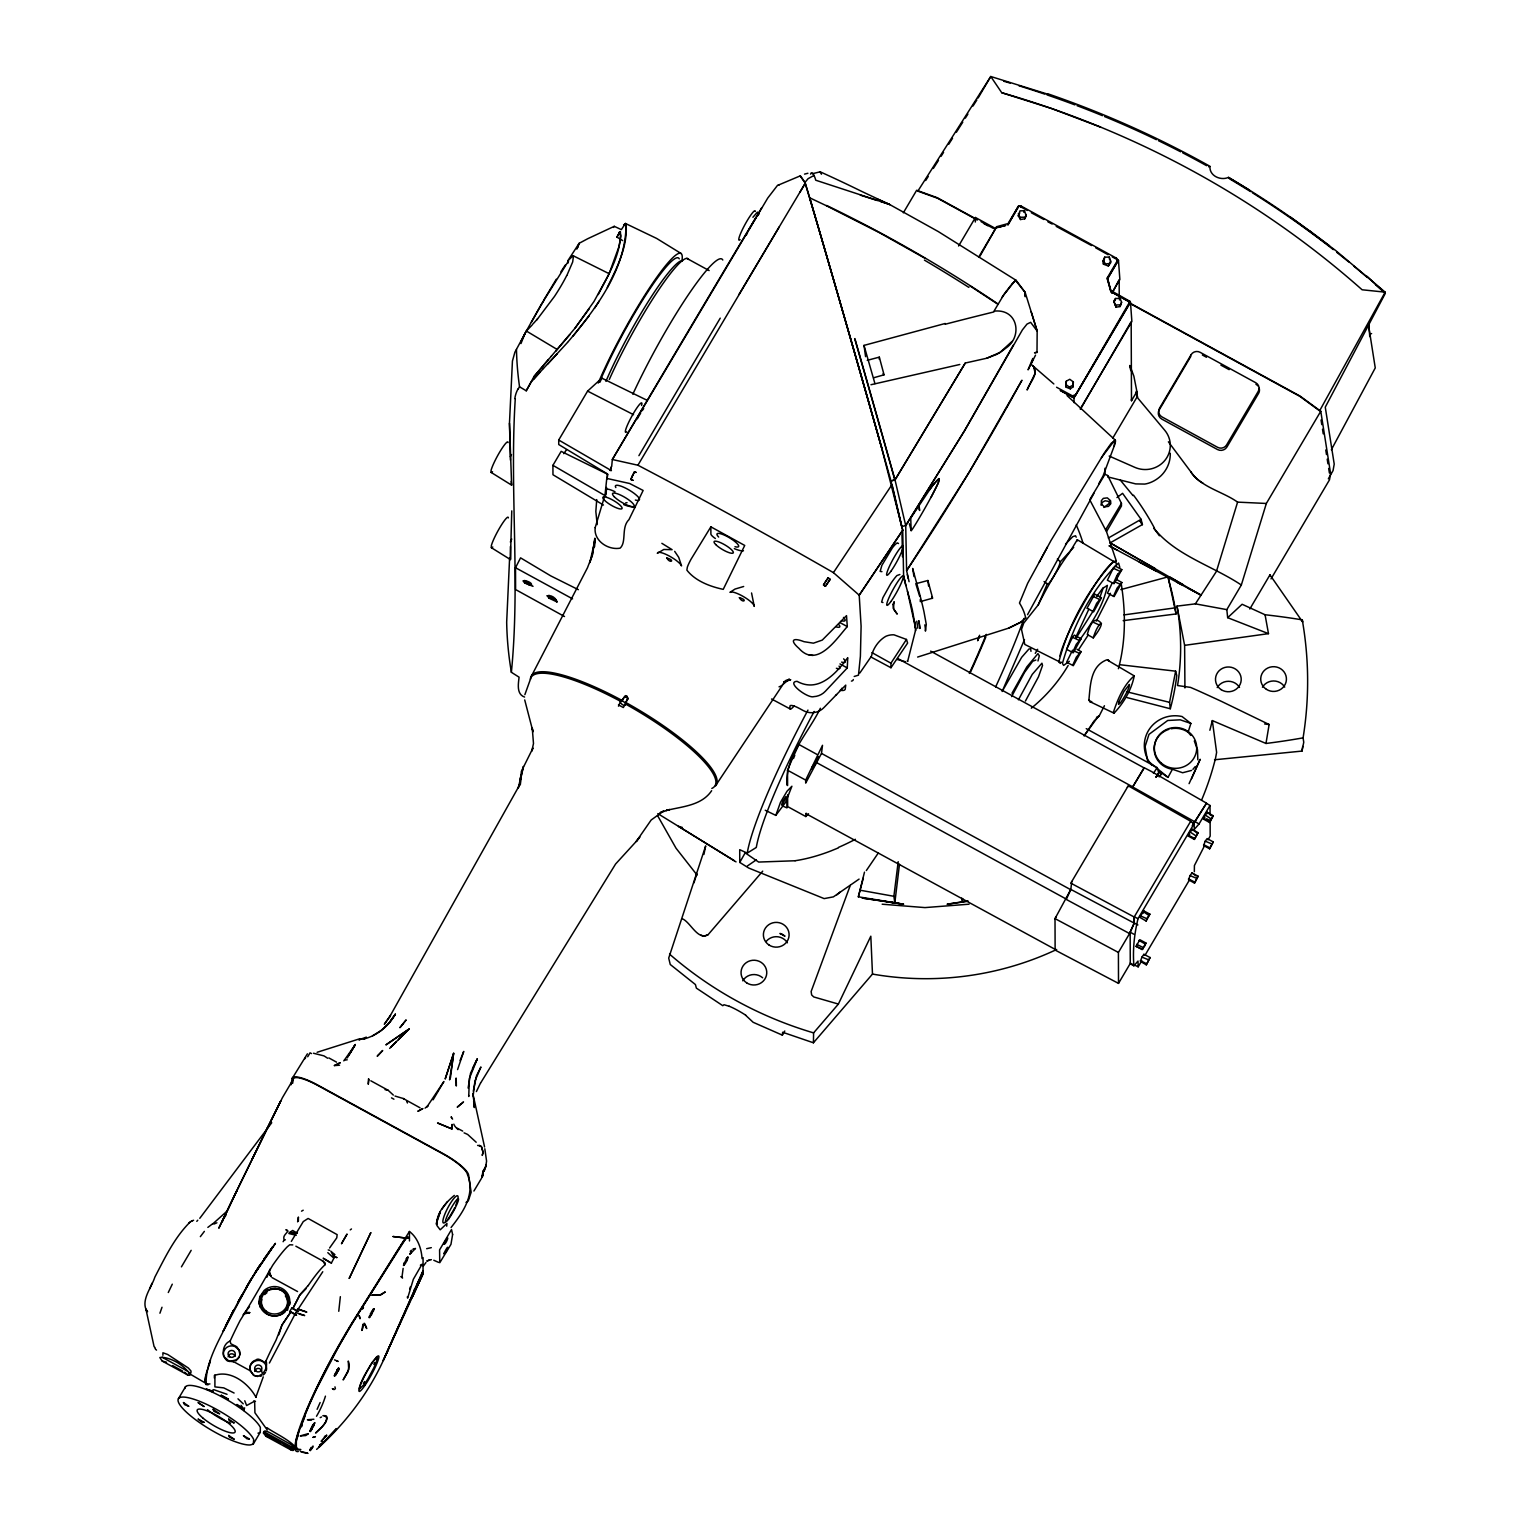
<?xml version="1.0" encoding="UTF-8"?>
<svg xmlns="http://www.w3.org/2000/svg" width="1530" height="1530" viewBox="0 0 1530 1530"><rect width="100%" height="100%" fill="white"/><g stroke="black" fill="none" stroke-linecap="round" stroke-linejoin="round"><path stroke-width="1.5" d="M1198.105 876.212L1194.509 883.097L1188.523 879.807L1190.053 875.6L1191.985 872.922L1198.105 876.212L1194.509 883.097M1134.246 923.011L1134.304 916.833L1138.014 918.689C1134.342 933.969 1132.583 949.537 1133.902 965.832L1130.268 963.804L1130.154 932.191L1134.246 923.011L1137.88 924.942M1194.337 871.698L1194.414 865.54L1204.684 845.44M1088.901 699.841C1090.431 685.077 1090.412 666.066 1106.879 659.793L1134.227 675.877C1131.645 689.533 1123.632 703.131 1114.031 713.171L1089.781 701.582L1088.901 699.841L1090.737 702.117M259.22 1303.962L259.259 1301.667M289.725 1304.497L289.763 1302.202M975.318 222.022L975.413 217.49L995.035 228.219L1005.765 225.369L999.014 227.109M1060.52 390.494L1072.645 397.073L1075.016 395.983L1130.211 302.424L1110.933 291.695L1107.357 277.752L1117.416 260.578L1116.441 258.188L1021.007 205.995L1018.349 206.244L1008.079 223.552L996.68 226.689L978.645 257.231M468.123 1088.079L470.532 1073.295L477.245 1058.932L469.366 1078.459L468.754 1096.494L468.677 1095.404M1034.529 352.799L1036.996 352.531L1037.168 331.035L1025.157 292.421L1016.13 280.334L938.234 231.546L889.523 204.446L880.687 201.52M1018.272 215.845L1019.994 210.853L1024.507 210.738L1026.19 215.979L1024.737 218.828L1020.529 219.517L1018.272 215.845L1019.726 212.995M1103.436 264.174L1104.698 257.155L1109.288 257.097L1110.895 262.433L1108.332 265.991L1103.436 264.174L1102.92 261.114L1104.698 257.155M1113.821 301.257L1116.078 307.167L1120.056 306.555L1121.586 302.252L1120.113 298.465L1115.466 298.484L1113.821 301.257L1116.078 307.167M508.343 517.905A17.385 2.333 -61.3 0 0 500.635 526.263A17.385 2.333 -61.3 0 0 491.34 545.732L491.34 547.683L510.427 559.559L511.766 510.867M484.111 1168.977L481.95 1177.392L483.04 1170.603M524.58 697.068C516.298 694.161 518.364 683.814 519.072 677.178L511.383 672.301C520.372 581.151 509.49 489.963 515.266 398.833M594.692 539.478L594.386 547.032L594.845 538.197L592.34 555.199L589.834 562.581L594.807 540.874L592.34 555.199L587.463 567.783L532.172 674.692M1018.349 206.244L1008.021 224.814M606.167 493.98L606.454 487.439L606.129 493.903M509.605 558.01L506.679 622.117A348.687 337.652 10.4 0 0 511.402 672.301M524.714 699.918L532.995 731.761L532.268 728.261L533.492 743.542L531.809 751.077L532.956 748.055L521.367 771.35L520.257 785.005L520.736 775.92M915.59 630.723L914.902 621.964M508.075 442.61A17.385 2.333 -61.3 0 0 500.367 450.968A17.385 2.333 -61.3 0 0 491.073 470.437L491.092 472.388L511.632 485.144L509.471 423.236L512.435 361.08L514.883 352.244L526.358 331.016L532.211 324.953M510.523 559.177L510.408 546.516M847.276 667.922L847.754 657.671C835.705 674.156 818.244 693.052 797.053 681.328C785.387 681.902 808.089 698.789 813.75 696.647A16.734 16.294 -6.8 0 0 825.301 691.331L847.276 667.922L839.97 663.924M1020.931 207.086L1021.007 205.995M1093.223 637.895C1099.649 617.412 1107.452 620.377 1093.223 637.895L1087.333 634.548C1088.748 628.448 1093.548 613.721 1101.485 623.532M473.153 1095.729L474.931 1081.079L480.917 1066.984L476.461 1075.915L473.286 1091.196M1116.441 258.188L1117.512 261.592L1107.318 278.976M1066.276 381.2L1066.161 387.205L1070.331 388.849L1073.046 386.88L1073.333 381.907L1069.757 379.287L1066.276 381.2L1066.161 387.205M1170.259 453.205C1170.584 461.754 1166.969 470.035 1160.83 475.926A35.114 27.674 -68.4 0 1 1144.803 484.073L1135.662 483.901L1107.72 476.882L1107.701 475.524L1104.966 474.281L1104.947 468.257M1146.314 964.837L1150.101 957.531L1143.924 954.318L1141.916 957.111L1140.462 961.414L1146.314 964.837L1150.101 957.531M519.244 784.89L518.23 788.046L523.413 766.492L520.697 779L520.64 777.297M1194.356 839.415L1198.105 832.702L1191.87 829.203L1189.919 831.899L1188.37 836.126L1194.356 839.415L1198.105 832.702M813.425 1042.791L813.597 1032.884L838.383 1004.062L870.819 936.207L872.483 974.075L813.425 1042.791L782.652 1032.253L782.346 1035.141L753.143 1022.289L745.569 1015.212M296.418 1314.863L290.891 1311.841L281.979 1325.018L276.012 1340.204A79.273 10.653 -61.3 0 0 266.105 1360.648C266.239 1365.965 259.431 1356.345 255.893 1359.998A8.339 8.033 -0.2 0 0 250.633 1370.976L253.693 1375.317L257.671 1376.522M405.737 1238.669L351.996 1323.412L333.215 1355.905A106.851 14.363 -61.3 0 0 320.688 1379.984L316.614 1388.36A101.171 13.598 -61.3 0 0 305.331 1413.72C305.541 1420.127 287.257 1448.929 300.722 1449.79M453.301 1056.637L449.552 1079.855L450.47 1077.522L453.645 1053.252L445.249 1078.784L453.645 1053.252L453.454 1055.126M607.123 478.833L607.525 474.549L607.2 477.953M1209.503 822.452L1213.252 815.739L1207.017 812.239L1205.066 814.935L1203.517 819.162L1209.503 822.452L1213.252 815.739M1209.599 848.806L1213.233 841.902L1207.132 838.574L1205.219 841.175L1203.613 845.516L1209.599 848.806L1213.233 841.902M610.279 470.628L611.369 466.746L610.298 470.341M627.797 699.095L627.109 696.169L625.502 695.653L621.83 700.319L625.464 703.092L627.797 699.095L626.784 696.839L624.221 697.125L621.83 701.123M596.719 499.583L595.839 511.479L597.178 524.618M314.013 1425.463L309.863 1431.162L314.721 1422.747L310.207 1431.525L314.721 1422.747M1032.788 358.46L1028.083 369.839L1035.542 355.132M338.761 1311.286L340.349 1296.675M1115.198 562.371L1077.273 539.727L1069.47 552.54A58.427 7.86 -61.3 0 0 1038.258 604.847L1023.723 623.15L1021.505 629.423L1024.813 644.436L1059.946 662.069A57.05 7.669 -61.3 0 0 1061.552 662.241M296.342 1442.006L296.265 1448.508L297.509 1449.943L300.588 1449.407M335.395 1388.915L334.955 1386.849M625.388 696.628L625.502 695.653M1197.837 759.798L1197.512 749.815L1194.318 740.979M886.52 901.801L903.522 904.192L862.079 898.034L894.821 902.834L899.487 864.24M520.525 778.579L520.793 776.399L520.238 780.357M894.821 902.834L893.883 896.293L898.206 861.696M1115.198 300.645L1115.466 298.484M407.936 1256.933L406.292 1258.712C411.723 1252.19 402.256 1270.837 403.882 1263.206M962.81 898.818L962.37 902.107L947.07 904.23L968.012 900.883M1073.046 386.88L1073.333 381.907M1140.519 915.896L1140.29 917.618L1146.123 921.022L1149.891 914.137L1143.943 910.962L1140.519 915.896L1146.869 918.689L1146.123 921.022M870.78 656.906L890.957 667.73L907.615 643.078L906.468 639.444L893.96 634.816A17.882 17.48 1 0 0 885.966 636.25C878.736 640.267 873.209 648.299 871.488 656.121L859.841 673.009M1206.788 813.864L1207.017 812.239L1212.544 816.14M1191.641 830.828L1191.87 829.203L1197.416 833.123M255.185 1272.405L275.419 1243.335L250.805 1279.577L223.151 1331.234L233.459 1310.369C223.323 1334.179 205.67 1358.162 206.014 1384.42L209.954 1383.923M254.668 1401.977L254.917 1412.745L267.253 1429.976M334.592 1256.838L336.83 1257.545L334.592 1256.838L331.513 1262.805M210.432 1360.151C208.998 1368.05 203.184 1376.35 206.014 1384.42L208.252 1384.707L188.381 1373.079M1119.903 664.728L1175.633 671.173L1169.57 702.347L1170.316 708.753L1127.132 697.604M292.613 1083.374L293.301 1079.243A27.827 6.541 30.5 0 1 317.437 1085.286L443.241 1154.079A27.827 6.541 30.5 0 1 467.396 1174.294C475.601 1194.299 463.093 1212.276 451.082 1227.481M1209.867 730.269L1212.334 720.592L1265.979 743.465L1269.135 724.512L1221.858 701.582A1946.447 423.236 7.6 0 0 1196.881 690.145L1190.493 687.391L1177.545 685.536A255.013 245.489 -0.2 0 0 1176.991 606.129L1195.389 603.853L1226.811 609.629L1241.327 585.015L1266.343 503.466L1320.773 411.245L1300.156 396.136L1129.121 302.634M291.082 1084.77L292.115 1078.574L307.396 1053.826M249.868 1368.623C249.715 1362.083 257.939 1358.085 263.122 1361.91A8.339 8.033 -0.2 0 1 266.22 1370.88M311.47 1449.101L312.847 1446.921L310.055 1450.536L311.03 1447.533M978.129 97.977L990.771 76.5L1047.629 94.152M1077.024 541.104L1077.273 539.727M313.019 1446.003L309.978 1450.191L310.322 1449.025M567.974 263.103L568.491 260.961L541.18 304.604L525.039 333.33L520.965 343.581M310.514 1429.613L312.923 1424.564M336.103 1371.798C330.174 1385.052 344.269 1361.088 336.734 1370.689C342.414 1362.618 334.688 1377.555 335.931 1374.533M1214.514 759.779L1301.992 751.077L1303.751 742.222L1303.082 737.862A381.888 367.64 -0.2 0 0 1302.259 619.86A694.926 669.012 -0.2 0 0 1265.061 614.754L1242.111 604.274L1227.672 617.68L1268.485 633.649L1265.061 614.754M903.522 904.192L858.349 896.81L864.488 872.138M703.896 854.467L705.674 845.918L668.706 958.086L670.255 964.493L695.423 984.555L696.38 988.131L722.791 1005.688L723.996 1004.732L729.274 1006.3M371.235 1315.398L373.779 1308.839L369.246 1317.732L371.446 1314.442L369.304 1317.292L369.304 1316.24M310.877 1430.856L312.426 1428.446M373.32 1311.535L373.779 1308.839L372.784 1309.795L374.123 1309.527M205.976 1374.858L204.982 1381.074L206.014 1384.42M297.91 1435.503L297.528 1436.919M1098.636 483.977L1103.073 475.926L1114.223 445.995A33.545 3.748 -60.6 0 0 1115.427 441.692A32.895 3.691 -60.6 0 0 1115.313 440.2L1111.201 443.318L1104.698 452.421L1051.072 540.396L1027.663 583.293L1019.458 603.049A3005.838 366.894 -17.4 0 1 1025.712 617.967L1021.007 622.117L1008.691 628.122L917.637 657.058M576.829 249.122L579.124 243.327L587.73 238.718L614.257 226.325L621.352 229.634L625.426 223.457L656.676 238.451L681.232 253.578M299.211 1314.079L304.661 1315.551L295.902 1312.511L322.773 1271.736M907.673 661.304L915.801 629.27L907.443 591.192M1037.971 660.979L1039.31 655.796L1037.952 653.635L1026.84 666.889L1011.999 693.262M403.136 1268.389L401.969 1277.244M858.349 896.81L863.341 877.99M1108.332 265.991L1110.78 260.903M457.585 1069.585L463.743 1051.416L460.052 1060.558M810.537 174.152C812.048 169.046 815.586 178.742 815.681 180.196L888.108 203.892M1118.392 668.706C1125.831 641.299 1125.736 612.344 1121.337 584.441M298.981 1431.085L296.246 1441.891L296.361 1448.604M1103.36 587.558L1100.013 596.987M446.703 1226.18L446.951 1223.445L440.2 1229.814L437.025 1225.683C435.553 1213.768 445.632 1202.618 454.334 1195.408M1031.928 362.514L1032.75 359.722M1073.697 547.357L1060.328 561.816L1059.468 564.761A13.502 1.817 -61.3 0 1 1048.012 584.192L1044.053 581.572M524.866 694.658L531.044 677.503A106.698 25.054 30.5 0 1 620.549 701.333C619.497 703.666 625.942 707.548 625.388 703.972A106.698 25.054 30.5 0 1 711.813 788.447M291.331 1241.385L303.284 1221.571L308.123 1218.454L337.136 1234.633L336.772 1237.847L329.6 1247.983M485.679 1167.065L486.578 1161.117L484.819 1148.781M1266.343 503.466L1237.598 502.127L1216.446 571.379L1195.389 603.853M693.932 882.887L696.858 873.63M1114.223 445.995L1114.834 440.047L1101.409 457.68M1190.818 735.414L1188.102 732.239L1190.875 723.461L1182.04 716.518A31.116 30.084 9.3 0 0 1148.609 730.326A31.116 30.084 9.3 0 0 1152.071 765.516M255.912 1397.043L263.256 1376.885M1077.043 649.313L1081.079 651.627L1073.314 665.684L1066.639 662.222L1072.53 650.193M1086.969 608.347L1094.734 594.118L1101.409 597.733L1093.644 611.79L1087.581 608.481M1115.81 579.067L1121.873 582.528L1114.089 596.585L1107.433 593.143L1112.31 582.777M622.672 240.593L616.934 237.131L619.727 231.757L620.951 236.003L618.981 246.579L608.883 274.31L593.984 301.506L574.974 328.223M484.245 1170.928L486.196 1164.846L484.073 1170.813M420.387 1265.195L421.955 1264.316L413.349 1279.271L407.63 1298.148L407.324 1296.885M1136.025 946.343L1139.907 939.745L1145.932 943.015L1144.937 945.674L1142.088 949.537L1136.025 946.343L1142.719 949.308M409.677 1288.91L410.346 1286.94M228.085 1356.861L229.443 1354.547A3.615 3.481 -0.2 0 1 235.161 1356.364M254.688 1371.416L256.065 1369.101A3.615 3.481 -0.2 0 1 261.859 1372.276M159.923 1313.218L162.008 1307.251M577.632 247.65L579.124 243.327L567.668 260.999L573.081 255.701L608.959 273.602M1116.058 580.061L1118.296 573.654M239.961 1354.681L238.852 1349.823L234.989 1346.534A8.339 8.033 -0.2 0 0 225.407 1348.561L223.705 1351.468A8.339 8.033 -0.2 0 0 223.724 1356.441L229.423 1361.509L236.27 1359.845A8.339 8.033 -0.2 0 0 239.732 1351.162L236.748 1346.725L230.781 1343.742L230.169 1341.026A79.273 10.653 -61.3 0 1 240.076 1320.581C251.456 1302.47 262.012 1283.651 272.703 1265.253A79.273 10.653 -61.3 0 1 287.43 1246.663L289.725 1244.789L292.785 1244.904M979.602 635.256L977.651 640.745L979.468 636.327M518.67 786.707L389.557 1016.953L390.456 1015.48L384.68 1023.78M1143.159 913.123L1143.943 910.962M1142.088 949.537L1145.932 943.015M300.626 1426.763L305.464 1414.007A101.477 13.636 -61.3 0 1 316.786 1388.571L338.053 1347.662A101.477 13.636 -61.3 0 1 351.479 1324.712L399.407 1247.792M310.361 1450.574L312.082 1447.552M850.298 885.354L811.13 991.517L811.646 994.94L813.769 996.948L838.383 1004.062M1081.041 638.737L1073.276 652.794L1066.601 649.332L1072.492 637.302L1074.366 635.122L1081.041 638.737L1076.298 644.283L1072.626 652.469M1072.664 665.359L1076.336 657.173L1081.079 651.627M1092.994 611.484L1096.666 603.279L1101.409 597.733M1121.815 569.638L1114.05 583.695L1107.376 580.233L1113.266 568.204L1115.141 566.024L1121.815 569.638L1117.072 575.184L1113.4 583.37M1024.106 618.35L1020.338 628.467A244.494 32.876 -61.3 0 1 995.628 686.97M1075.8 637.264L1088.805 609.265M1113.458 596.279L1117.11 588.075L1121.873 582.528M278.843 1334.753L281.979 1325.018L290.891 1311.841L289.725 1311.573L291.79 1308.074L298.465 1311.363M302.328 1424.315L301.678 1426.668M208.482 1365.64L209.954 1361.891M1054.878 919.339L1055.968 916.948M793.496 758.517L794.778 755.323M1024.488 639.636L1002.131 691.503L1021.677 657.307L1028.963 648.988L1030.646 648.816L1030.991 651.321M190.026 1222.126C174.496 1237.521 164.858 1257.909 154.855 1277.129C151.527 1287.591 140.741 1300.079 146.708 1310.923M253.253 1444.129L253.712 1439.615A43.835 10.289 30.5 0 0 198.518 1400.887A43.835 10.289 30.5 0 0 189.452 1414.868A43.835 10.289 30.5 0 0 250.251 1444.951L253.253 1444.129L260.272 1432.214L260.349 1427.433A43.835 10.308 30.5 0 0 219.287 1395.532A43.835 10.308 30.5 0 0 184.881 1388.513M1101.045 505.206L1102.212 502.395L1105.1 500.769L1108.275 501.324L1110.589 503.752L1110.417 500.597L1107.338 497.881L1103.321 498.359L1101.332 500.75L1101.37 504.135L1104.469 506.851L1108.466 506.392L1110.493 504.039L1110.417 500.597M149.672 1288.795L152.063 1283.192M805.679 780.109L822.509 745.301L821.495 753.41L805.698 783.111L805.679 780.109L787.529 770.221A112.704 15.147 -61.3 0 1 798.966 744.517L817.097 754.481M1038.258 604.847L1047.094 584.307M403.748 1264.239L406.923 1258.196M422.911 1270.875L385.522 1355.58C370.26 1390.636 347.176 1421.466 318.948 1447.246L336.543 1428.58L320.191 1445.965M1023.819 212.268L1024.507 210.738M387.587 1350.914L385.522 1355.58L422.892 1271.946L383.227 1360.495L423.026 1273.725L423.083 1257.603M317.112 1409.321L320.133 1402.532M1129.656 964.512L1118.507 983.388L1055.126 950.073L1055.012 918.612L1070.675 889.676L821.495 753.41M1118.507 983.388L1118.411 952.444L1129.561 933.568L1134.208 923.106L1134.189 917.006L1190.684 821.285L1128.26 785.808L1070.809 883.154L1134.189 917.006M1071.746 881.49L1070.828 889.408L1066.314 899.449L1129.561 933.568M1119.444 299.957L1120.113 298.465M266.985 1277.168L270.026 1269.173M1110.436 593.277L1096.322 621.065M510.351 542.022L511.728 539.038M905.033 582.222L903.599 575.663L902.719 530.241L881.72 448.061A2224.792 157.82 75.1 0 0 809.733 197.906L805.277 183.198L800.286 175.854L804.952 182.453L820.749 235.601A2224.83 157.839 75.1 0 1 890.976 480.956L901.667 526.588L905.722 525.593L964.78 430.351L1022.403 329.887L1027.013 324.073L1030.646 322.333L1037.168 331.035L1031.163 311.738M361.826 1330.392L362.973 1324.234A10.308 9.62 -7.7 0 1 361.826 1330.392M269.395 1363.039L295.902 1312.511M1011.617 696.609L1024.507 672.454L1032.712 661.228L1035.887 660.042M1191.583 778.674L1200.17 759.263L1189.078 783.647M287.487 1310.292L289.514 1302.126L286.818 1294.342M236.768 1190.78L218.924 1227.978L236.768 1190.78L222.252 1221.571L223.265 1219.735M521.099 341.305L525.039 333.33M1018.425 699.803L1032.234 674.405L1041.93 663.217L1042.523 665.473L1038.487 676.796L1025.425 701.065M168.281 1292.525L172.278 1284.186M476.404 1091.559L480.497 1083.087M403.786 1265.501L404.379 1264.277L403.423 1265.348M252.278 1159.032L236.672 1190.99L267.501 1127.916M267.195 1128.49L282.438 1097.641L293.301 1079.243M566.884 275.419L572.679 261.974L573.482 255.893M516.471 349.509A338.819 323.346 -8.9 0 0 519.55 386.803L526.244 390.8L531.159 382.041L543.456 368.424M472.521 1068.495L477.245 1058.932M260.138 1297.995L262.586 1293.864M225.522 1325.917L242.008 1294.705M1047.438 546.994L1039.214 562.371M1096.455 717.321L1099.095 716.155L1104.431 705.732M564.513 616.514L515.591 589.566L515.514 567.726L520.563 557.857L550.8 575.911L578.359 589.681M237.609 1303.235L250.805 1279.577M370.164 1314.232L373.779 1308.839M567.649 342.318C595.686 309.041 626.095 269.357 626.076 224.011L623.609 224.738M607.295 287.468C616.858 267.903 628.046 246.292 626.057 223.992L625.426 223.457M661.859 543.322L672.11 549.672L663.81 549.48L657.307 553.325L658.015 552.464A13.904 3.27 30.5 0 1 669.279 556.021A13.904 3.27 30.5 0 1 680.888 564.819L681.558 565.928L678.708 557.322L674.673 551.355M1367.055 276.28L1385.319 293.358L1325.267 407.171L1334.217 464.106L1333.051 470.59L1328.346 478.814M1093.567 610.317L1076.317 637.704M1331.349 449.744L1375.26 367.927L1368.604 325.603M417.308 1284.206L418.589 1281.93M1025.215 296.017L1025.157 292.44L1015.442 280.22L1003.623 295.022L993.984 311.164C1018.33 308.314 1022.92 337.308 1005.382 348.438M1093.893 493.406L1027.548 614.678M1155.858 777.317L1159.664 771.675L1168.021 777.374L1172.42 769.246A21.382 20.579 -0.2 0 1 1168.882 729.332M510.351 456.629L511.479 454.544M1290.268 216.992L1335.671 250.518L1385.166 292.154L1319.606 410.824L1299.831 396.347L1130.211 303.609M1146.869 918.689L1149.891 914.137M414.228 1289.79L414.955 1288.451M1007.103 407.057L1021.944 380.224L969.14 472.311L906.602 570.652L909.088 581.706M930.986 497.499L938.368 482.83L938.885 478.565L932.65 485.24L910.733 518.115L911.153 530.489C909.662 535.883 959.75 449.552 929.571 489.753M598.23 294.582C608.194 275.209 621.237 254.095 620.434 231.68L618.981 232.579M625.464 703.092L627.912 697.967M362.782 1308.686L363.452 1307.519L362.247 1308.992M859.076 879.1L833.391 896.867L824.154 898.607L748.629 868.007L739.755 862.404L745.167 852.86L758.651 862.059L795.103 860.759M1013.319 345.111L964.283 431.154L905.722 525.593L906.602 570.652A2755.339 2594.115 36.8 0 0 1007.027 407.018M181.439 1266.859L191.173 1250.335M389.557 1016.953L384.279 1024.258M336.734 1370.689C342.261 1361.279 332.087 1381.399 334.917 1374.169L334.496 1376.178M965.277 363.031L895.012 479.885L890.976 480.936L895.012 479.885L965.277 363.031L986.754 358.23L996.508 354.463A63.533 47.621 -81.1 0 0 1005.382 348.419M422.051 1258.597C421.458 1248.595 417.709 1237.694 409.428 1231.497L354.042 1319.644A102.95 13.847 -61.3 0 0 295.041 1446.653C288.329 1439.08 271.957 1431.717 266.909 1427.624M618.483 706.191L620.549 701.333M625.388 703.972L623.322 707.529L618.483 704.871M1159.893 776.284L1161.748 773.109L1159.147 776.857M1116.288 560.936L1106.515 531.656L1121.452 505.99L1121.433 503.351L1107.701 475.524M1107.357 277.752L1110.857 290.547L1130.02 301.372L1075.016 395.983M1207.973 839.836L1210.173 836.107L1210.134 819.525M543.781 300.129L556.289 279.225M259.507 1265.616L246.387 1287.036M1112.176 293.091L1119.138 279.684M1131.435 399.253L1131.492 400.726L1136.905 391.546L1133.864 376.151L1129.848 365.46M1189.556 879.788L1145.377 954.663M526.244 390.8L533.989 376.571L548.409 359.493M616.934 237.131L620.243 231.508M607.429 473.918L558.737 444.542L558.718 440.028L587.596 391.106L601.826 378.159L647.267 400.382M603.451 505.034L552.961 474.74L552.923 465.33L561.166 451.35L607.812 474.338M611.694 466.478A4173.974 980.118 30.5 0 1 612.344 459.516L637.914 465.216L779.248 226.88M799.884 192.321L805.277 183.198L738.914 294.582M903.35 212.804L916.661 190.275L937.259 197.714L976.886 219.383M433.086 1099.821L443.891 1081.519L427.042 1106.726M958.583 246.005L975.413 217.49M263.447 1433.017L264.135 1431.468A6.962 1.626 30.5 0 1 270.179 1432.902L291.35 1444.722L294.257 1447.571L293.684 1449.924A6.962 1.626 30.5 0 1 291.274 1450.115L265.876 1436.23L263.447 1433.017L293.684 1449.56M979.908 256.237L996.68 226.689M1007.907 224.814L1019.057 205.919L1027.338 210.452M820.367 708.256C808.49 732.813 785.177 756.03 786.898 785.005M1112.253 256.887L1118.468 260.272L1107.318 279.168L1110.857 291.561L1130.479 302.271L1131.875 321.51L1080.352 408.816M1111.87 293.033L1119.864 279.512L1118.468 260.272M1074.098 402.696L1073.984 397.991L1130.479 302.271M1080.409 409.275L1131.148 321.702M1112.75 438.173L1136.905 397.226L1136.905 391.546M782.346 1035.141L784.775 1031.01M1190.818 356.394L1159.185 409.964A6.962 6.694 -0.2 0 0 1161.806 419.086L1217.44 449.514A6.962 6.694 -0.2 0 0 1226.926 447.009L1258.559 393.42A6.962 6.694 -0.2 0 0 1259.209 388.333M1035.255 653.367L1037.646 649.294M1249.8 609.017L1269.957 574.859L1302.699 622.06L1302.259 619.86M1271.009 578.914L1329.494 479.827L1330.603 473.669L1320.773 411.245M1138.014 918.689L1194.108 823.676L1190.55 821.553M1193.075 824.651L1206.443 803.346L1210 805.488L1210.096 814.821M1192.233 825.645L1206.52 803.154L1151.421 771.483L1144.096 767.678L1132.736 786.879L898.014 658.665M1134.476 965.009L1138.167 966.845L1141.763 960.764M347.253 1057.938L355.266 1044.474L350.466 1052.544M348.821 1055.298L355.304 1044.684L343.829 1060.864M178.436 1398.65L185.532 1386.716M237.666 1302.508L256.753 1270.187L272.474 1247.141L271.594 1248.098M1194.108 823.676L1194.28 829.394L1199.042 823.981L1210 805.488M761.691 207.774L723.767 271.346A5459.27 563.078 -60.9 0 0 612.344 459.516L767.773 198.02L777.412 185.493L800.286 175.854M307.702 1056.752L310.035 1052.831L311.489 1053.577M1024.737 218.828L1026.114 214.449M473.918 1191.029L481.51 1178.291M1104.966 474.281L1089.723 499.774L1106.515 531.656M1105.578 529.858L1121.433 503.351M224.814 1217.039L226 1215.069M372.574 1035.829L381.353 1030.34L389.117 1022.901L395.371 1014.16C388.563 1026.19 377.145 1035.734 363.585 1039.042L364.867 1038.66M1156.355 776.532L1158.669 772.688L1157.216 767.639L1086.243 728.643M710.857 526.836L691.044 559.234A16.715 2.448 -58.4 0 0 687.352 567.133L686.874 570.135C695.328 581.037 710.111 586.545 723.231 589.356L744.727 545.445L710.857 526.836L710.895 533.989A8.339 1.951 30.5 0 0 715.371 538.522M480.707 1082.858L615.596 864.01L637.398 840.142L639.808 836.967L636.231 841.557L651.168 820.004L663.733 810.957L660.004 812.736L669.624 809.504L666.143 810.498C681.978 806.52 701.543 805.736 711.641 790.704M287.889 1231.115L285.9 1229.661C291.446 1231.497 281.252 1234.691 284.351 1239.816L283.107 1241.71M1088.289 634.893L1078.42 649.925M925.65 180.54L928.213 176.505M933.338 168.453L938.464 160.401M941.027 156.366L943.57 152.35M948.696 144.298L952.54 138.255M956.384 132.211L962.772 122.151M965.334 118.116L967.897 114.081M973.004 106.029L976.848 99.986M249.505 1306.658L243.117 1314.786M560.898 271.824L565.22 265.111M518.211 388.888L519.55 386.803M1025.712 617.967L1021.026 622.098L1008.691 628.122M1156.278 776.915L1159.664 771.675M261.726 1262.728L256.753 1270.187M890.957 667.73L890.938 663.198L906.468 639.444M594.52 308.257L599.397 300.855M902.719 530.221L859.21 595.189L833.429 572.641L892.028 484.57L902.719 530.221L859.21 595.189L861.103 626.229L860.396 656.236L858.483 675.151L854.199 676.47M441.902 1209.197L447.449 1201.585M783.857 683.126L715.485 785.827A107.31 25.207 30.5 0 0 625.464 702.308M1096.742 596.432L1102.518 588.553L1107.357 585.359C1103.742 605.612 1091.273 623.934 1079.339 640.401M563.805 453.683L566.444 449.763M305.962 1288.815L299.478 1295.47L292.957 1308.36L300.148 1294.418L308.161 1285.544M1153.429 773.262L1157.216 767.639M409.83 1254.256L415.491 1248.461L414.286 1248.748M1120.056 306.555L1121.586 302.252M866.343 870.551L878.392 852.841M613.511 227.435L614.257 226.325M395.371 1014.16L389.117 1022.901M1001.94 297.489L1006.606 290.815M304.833 1058.817L305.618 1057.689M239.33 1357.148L235.811 1360.935M272.474 1247.141L263.715 1259.247M589.413 308.486L574.84 328.395L551.336 356.203M425.971 1262.499L423.294 1266.151M265.531 1372.41L264.518 1373.787A8.339 8.033 -0.2 0 1 263.217 1374.915M1127.361 787.261L1128.394 786.095M271.747 1122.714L199.78 1218.32M589.299 315.639L572.928 336.237M200.354 1236.642L204.37 1231.363M337.786 1371.32L338.742 1370.058M533.989 376.571L551.45 356.069M1188.37 836.126L1189.69 834.424M1203.517 819.162L1204.837 817.46M1011.77 283.987L1016.13 280.334M783.016 684.35L789.423 679.091L783.666 682.074L790.723 679.722L785.445 680.582M569.868 334.592L555.639 351.326M804.952 182.453L808.089 178.685L814.017 175.434M536.781 319.923L554.472 296.438A40.01 6.713 -57 0 0 566.693 275.591M1192.922 769.341L1195.312 766.549M682.571 918.88C690.699 922.437 697.833 940.893 708.141 934.639L762.705 871.144M1133.902 965.832L1138.014 961.07L1138.167 966.845M1012.057 341.4L999.989 352.435L986.754 358.23M752.913 217.279L757.427 212.115M301.525 1211.167L303.208 1210.211M567.477 342.51L547.549 364.121M371.446 1311.86L372.345 1310.866M533.454 379.325L539.65 372.498M407.592 1030.053L385.904 1044.894L409.199 1028.925L398.469 1039.692M311.03 1430.129L309.863 1431.162M1065.53 544.068L1072.817 536.628L1075.533 535.787L1076.183 537.202M372.784 1309.795L373.741 1309.049M557.188 353.851L543.341 368.558M847.295 626.592C836.394 638.813 817.154 668.897 798.89 648.318A21.803 5.126 30.5 0 1 804.015 641.682L813.425 643.174L822.26 640.095L846.511 615.653L847.295 626.592L839.894 622.557M409.199 1028.925L390.992 1046.998M1098.349 716.25L1084.101 735.911L1094.122 720.917L1099.095 716.155M389.653 1048.394L396.155 1041.911M787.625 794.816L787.663 806.597L805.813 816.542L808.509 813.75M1069.355 661.323L1063.637 665.397L1062.432 663.485C1072.53 626.918 1091.426 589.452 1118.564 563.021L1119.826 567.362M410.289 1251.368L411.436 1250.22M873.764 377.738L884.053 374.812L879.31 357.14L879.329 359.34M920.295 599.416L920.314 601.615L932.631 598.173L927.888 580.501L928.576 586.009M297.623 1221.858L298.407 1217.039L298.388 1221.131M556.958 601.94C556.155 598.134 551.297 594.692 547.205 595.782L549.098 598.192L556.958 601.94C557.035 599.052 548.142 599.492 548.926 595.38M212.919 1223.751L227.071 1211.129M836.872 894.84L840.161 891.99M426.468 1107.108L428.018 1105.769L425.091 1108.122M308.238 1433.897L305.732 1435.561L300.262 1435.905L308.295 1433.629M805.813 816.542L806.195 813.233M243.672 1410.526L244.628 1407.849M350.255 1229.891L351.46 1228.953M1055.394 949.499L805.794 813.577M1103.876 507.463L1109.48 503.236M1116.957 497.575L1122.58 493.329L1141.074 519.339L1142.394 524.56L1110.13 542.882L1200.993 595.113L1176.895 582.222M207.851 1227.385L212.766 1223.675M334.401 1065.569L340.138 1062.757L334.401 1065.569L339.564 1065.205M708.141 934.639L703.896 936.264L701.046 935.174M747.271 866.076L756.336 859.841M191.212 1221.342L193.602 1220.252M188.974 1222.833L192.321 1220.596M739.755 862.404L739.717 849.666L747.233 853.128L756.298 847.448A170.155 22.874 -61.3 0 1 814.17 711.45M324.436 1436.555L325.814 1435.695M1191.583 770.412L1182.633 772.746L1172.42 769.246M197.791 1220.194L196.796 1221.342M265.436 1291.205L267.444 1290M294.64 1448.011L295.06 1447.763A102.95 13.847 -61.3 0 0 298.312 1451.511M216.897 1222.795L214.047 1224.019M1108.332 538.024L1141.074 519.339M1065.836 384.489L1069.413 387.128L1072.893 385.197M254.133 1401.442L246.617 1405.534L244.762 1400.753M413.444 1248.939L412.813 1249.283M427.444 1260.873L429.548 1259.783M881.949 571.646L880.133 571.379L881.892 565.316L892.411 547.778A16.543 2.811 -58.8 0 1 897.383 542.882L898.512 543.533M190.887 1373.041L191.02 1371.052L188.343 1368.011L167.669 1354.471L162.907 1352.769L162.907 1355.255M320.191 1417.641L321.491 1417.009M230.169 1341.026C222.443 1343.933 220.779 1356.116 227.454 1360.954L233.44 1361.757M838.344 847.907L830.867 850.948A210.145 100.464 -46 0 1 795.122 860.721M1371.588 333.617L1369.752 333.923M1056.58 387.243L1072.454 395.868L1074.978 394.931M366.359 1037.149L358.785 1039.845L362.476 1038.832M307.205 1452.984L300.339 1451.549M422.816 1108.657L417.824 1111.316L422.548 1108.581M326.54 1435.293L321.185 1441.394L326.732 1435.217M317.093 1052.296L359.359 1038.889M882.925 602.533L881.605 602.093L882.906 597.694L890.709 583.733A16.983 2.448 -58.5 0 1 896.905 575.567L899.85 574.496M426.717 1261.007L431.403 1259.649M865.578 356.643L864.01 345.397L945.234 323.48M867.242 360.334L879.31 357.14M1120.821 589.605L1168.117 576.848L1176.054 613.951L1123.192 620.644M927.888 580.501L915.801 583.714L919.606 596.107M804.531 174.114L807.897 173.273M812.411 173.712L819.927 171.876L821.476 174.21M244.532 1313.83L249.734 1312.625L247.076 1312.358M426.66 1248.69L431.307 1247.658M743.676 586.487L735.05 589.05L729.944 592.359L731.933 591.995A13.904 3.27 30.5 0 1 743.829 596.815A13.904 3.27 30.5 0 1 753.716 604.885L754.271 606.396L751.555 592.971M524.733 580.578L523.011 580.884L524.809 583.045L533.014 586.353L524.733 580.578C536.246 583.006 530.986 589.452 524.044 580.654M323.346 1442.197L321.778 1441.815M966.941 901.419L962.37 902.107L961.796 898.11M1184.928 687.945L1184.622 645.354L1268.485 633.649M1123.976 614.907L1174.906 607.888M889.523 204.446L876.824 198.881M778.388 184.901L779.344 184.767M322.868 1415.709L325.833 1415.747A15.759 5.47 -43.3 0 1 327.018 1417.985L325.794 1421.695A15.721 5.24 -42.6 0 1 322.256 1426.591L315.601 1433.036C319.254 1429.67 332.354 1418.826 323.978 1415.537M1108.982 263.562L1105.846 263.925L1102.92 261.114M270.925 1288.795L275.993 1288.413M308.027 1453.366L302.175 1452.238M775.806 815.394L785.578 802.351L791.909 786.229L787.07 791.182L780.491 802.294L775.806 815.394L765.249 810.25M969.064 904.192L924.981 907.596L882.179 904.211M344.518 1060.061L347.195 1059.812M162.218 1357.301C171.264 1358.124 181.879 1364.091 187.616 1371.186A6.962 1.626 30.5 0 1 189.758 1373.29A15.95 3.748 30.5 0 1 190.045 1374.762A6.962 1.626 30.5 0 1 187.635 1374.954L162.218 1361.069L159.809 1357.531L162.218 1357.301L187.616 1371.186M248.415 1312.721L249.734 1312.625M313.88 1419.247L307.415 1419.744L311.374 1420.012M1208.566 166.789L1209.924 166.732C1209.503 176.027 1220.787 180.884 1228.475 177.384L1249.436 190.103M550.781 598.134L549.098 598.192L548.926 596.566M298.025 1308.972L306.822 1312.09L297.872 1309.278M1115.408 304.948L1119.788 304.91M1134.227 675.877C1123.881 684.656 1117.665 699.153 1113.458 712.119L1114.031 713.171M1018.349 213.626L1019.841 217.241L1024.45 217.222M1089.781 701.582L1091.751 701.582M284.351 1239.816L285.402 1239.816M288.921 1233.543L296.265 1235.303M905.416 661.706L897.23 659.506M385.044 1089.666L388.161 1090.297L393.344 1095.078M1034.988 352.837L1037.034 351.766M526.416 583.16L524.809 583.045L524.503 581.496M313.459 1053.233L323.92 1055.872A13.215 2.773 30.3 0 1 327.611 1058.244M547.205 595.782L556.002 599.76M889.81 204.676L862.021 191.556A1362.599 1199.75 -3 0 0 820.023 171.743M1385.166 292.154L1362.121 289.782A912.894 870.819 3.1 0 0 1001.748 92.718L990.771 76.5L917.828 191.135L937.584 198.269L977.364 220.033M290.987 1232.377L297.088 1233.103L292.689 1230.464L289.208 1232.645L297.413 1232.74M1264.602 723.958L1269.135 724.512M809.045 654.84L813.061 655.414M477.609 1145.415L480.841 1146.085L479.234 1145.262M479.617 1145.855L480.822 1146.085M162.218 1361.069L166.541 1362.255M265.876 1436.23L268.094 1436.574M635.371 507.444L629.576 506.43A19.488 4.571 30.5 0 1 623.762 504.632M859.707 890.135L893.883 896.293M1126.52 691.732L1169.57 702.347M253.827 1400.868L255.491 1401.327M682.284 827.405L678.44 826.334L736.045 861.887M877.245 200.507L860.338 195.152M328.223 1249.914L329.619 1250.354M395.008 1096.054L403.212 1098.502L420.023 1107.797M1001.748 92.718L1051.722 108.573L1100.644 127.143M1190.875 723.461L1180.242 719.827L1167.715 720.477L1148.992 734.362L1145.09 746.525L1147.5 760.563L1168.021 777.374M336.638 1360.839L338.149 1361.451L334.534 1359.864M1141.916 957.111L1148.342 959.712M1190.053 875.6L1196.46 878.258M1205.219 841.175L1211.645 843.852M782.92 806.138L786.975 807.897L786.936 798.736M279.703 1289.255L284.178 1291.703M1109.174 456.055L1134.839 467.358A25.035 24.117 -0.2 0 0 1164.77 430.312L1137.918 398.221L1136.159 391.355M433.793 1260.261L438.67 1262.422M327.803 1252.668L333.674 1258.023M1092.936 622.098L1099.286 625.005M1074.634 651.168L1078.86 653.1M1113.266 568.204L1119.597 571.13M1115.427 582.069L1119.635 584.02M1092.879 596.317L1099.19 599.225M1072.492 637.302L1078.822 640.209M826.563 205.804L809.714 197.81A2225.136 157.896 75.1 0 1 881.739 447.965M227.033 1394.308L213.76 1389.661L212.096 1390.502L212.364 1392.262M826.525 205.785L879.807 232.885L925.248 258.436M1136.694 944.316L1142.853 947.395M1140.309 960.572L1146.41 963.671M1203.498 818.282L1209.599 821.4M1188.351 835.246L1194.452 838.344M1203.594 844.637L1209.695 847.735M1188.504 878.909L1194.605 882.026M587.596 391.106L633.554 414.687M234.109 1393.027L223.763 1387.882L214.908 1386.888L214.908 1375.068M1130.192 963.097L1134.361 965.258M336.543 1062.145L328.854 1057.918M1134.208 923.106L1070.828 889.408M515.514 567.726L572.583 598.861M1118.411 952.444L1055.012 918.612M457.241 1128.222L462.691 1131.091M771.56 699L790.455 709.098M1181.562 584.709L1109.04 545.77L1117.225 550.188M1139.123 561.969L1156.718 571.417M1187.988 588.132L1200.993 595.113M232.617 1361.145L250.633 1370.976M1031.316 212.766L1043.9 219.517M1047.916 221.85L1052.181 224.03M1056.216 226.383L1091.54 245.546M1095.69 247.822L1108.083 254.745M981.055 221.659L993.563 228.506M983.656 223.457L987.845 225.752M1202.351 354.998L1206.482 357.255M1220.902 365.135L1229.145 369.648M1060.252 390.494L1073.984 397.991M1168.384 441.788L1190.703 471.642C1201.433 487.573 1222.661 491.455 1237.598 502.127M686.817 258.379L709.136 270.58M930.642 651.149L1144.23 767.964L1132.659 786.975L1195.332 822.107M817.23 762.954L1066.448 899.162M295.864 1246.185L323.155 1261.198L325.068 1264.698L325.221 1263.072L322.065 1260.51M272.034 1277.607L297.566 1291.55M289.725 1311.573L296.552 1315.303M172.584 1365.563L182.663 1371.071M264.135 1431.851L294.372 1448.394M270.179 1437.416L280.277 1442.924M284.293 1445.142L288.329 1447.342M370.815 1080.792L388.161 1090.297M291.79 1308.074L296.897 1310.885M1241.327 585.015C1212.85 565.947 1175.652 555.562 1153.964 528.328L1159.396 535.768M1130.154 932.191L1133.787 934.199M871.985 652.641L890.938 663.198M1110.13 542.882L1154.997 568.433M1138.913 940.357L1144.918 943.819M1170.221 577.192L1183.206 584.728M558.718 440.028L611.426 470.647M552.923 465.33L605.899 496.122M1196.097 875.963L1191.985 872.922M526.358 331.016L556.786 349.242M1195.504 821.859L1199.042 823.981M657.804 813.616L734.228 860.644M403.212 1098.502L404.513 1099.324M969.791 285.766L997.751 304.164M330.231 1262.403L323.174 1258.215L331.455 1263.359M1205.066 814.935L1210.88 818.76M1189.919 831.899L1195.714 835.724M1206.73 818.76L1210.517 821.323M1143.063 911.478L1148.724 915.323M184.69 1372.181L187.635 1374.954M1309.929 230.992L1329.513 245.756M1053.845 383.954L1031.373 364.561M401.243 1276.785L402.6 1277.971L401.128 1276.556M1060.328 663.389L1058.817 662.05C1068.208 625.235 1087.907 589.413 1113.591 561.357L1115.829 561.433L1116.307 564.474M1067.003 395.543L1115.313 440.2M237.972 1398.822L243.251 1403.851M1057.364 558.966L1060.328 561.816M155.62 1349.269L156.519 1350.129M147.588 1311.707L145.905 1309.03L154.128 1346.783M1120.362 480.152L1133.003 495.567M476.193 1142.241L467.74 1134.514A13.215 2.773 30.3 0 0 464.087 1132.869M697.125 875.122L676.031 848.213L657.556 815.586M240.994 1405.324L243.844 1408.996M1032.846 365.766C1039.712 373.626 1029.518 382.328 1027.108 389.997L1035.198 373.167L1033.611 366.684M290.356 1448.833L291.274 1450.115M1108.217 659.755L1108.944 660.864M269.988 1274.853L271.04 1276.536L269.529 1271.468M1368.757 323.232L1369.752 336.6M269.624 1274.184L271.04 1276.536M452.574 1119.157L451.197 1116.747L451.484 1117.78M1069.413 387.128L1070.331 388.849M250.346 1370.995L253.693 1375.317L257.117 1376.235C264.002 1375.183 268.075 1367.055 266.067 1360.667M214.391 1378.071L214.391 1375.451C230.743 1369.56 248.51 1383.388 256.065 1397.406M883.116 373.511L883.805 375.041M918.975 508.935L919.664 510.465L918.975 504.957M931.694 596.872L932.382 598.421M289.094 1298.721C283.586 1281.394 254.63 1289.178 260.081 1307.003M1019.841 217.241L1020.529 219.517M408.625 1238.152L406.445 1238.229A22.147 2.984 -61.3 0 0 400.784 1245.65M864.01 345.397L874.931 383.609M909.336 523.719L911.153 530.489M905.894 585.512L903.599 575.663M903.981 578.646L909.547 598.67A32.761 2.333 75.1 0 1 912.377 610.068L915.686 628.486M1175.633 671.173L1176.78 675.552A252.852 243.404 -0.2 0 1 1170.316 708.753M1129.676 366.167L1130.861 370.738M474.109 1102.9L472.847 1093.548L484.57 1146.965M1269.957 574.859L1270.225 575.969M907.328 574.649L908.208 578.397M905.722 525.593L895.012 479.885A2224.027 157.437 75.1 0 0 854.868 338.57M510.427 559.559L510.178 557.857M1176.991 606.129L1184.622 645.354M1168.117 576.848L1168.824 580.884A252.852 243.404 -0.2 0 1 1176.054 613.951M511.632 485.144L511.211 481.376M1130.02 301.372L1130.211 302.424M1321.059 420.023L1321.786 424.632M1322.513 429.242L1323.24 433.851M1325.764 449.973L1326.491 454.582M1327.218 459.191L1327.944 463.8M1328.671 468.409L1329.398 473.019M1072.454 395.868L1072.645 397.073M916.795 621.161L917.79 628.199M1212.334 720.592L1216.618 752.397L1215.585 757.962A297.815 286.703 -0.2 0 1 1201.643 799.941M474.357 1104.775L474.549 1106.209M473.65 1101.313L474.3 1107.261M1109.288 257.097L1109.556 259.488M1226.811 609.629L1227.672 617.68M1117.416 260.578L1117.512 261.592M913.984 576.561L912.664 568.452L917.962 587.941A32.799 2.333 75.1 0 1 923.986 611.809L926.281 624.431L925.401 631.106A27.808 1.97 75.1 0 0 924.809 624.871M474.051 1104.163L474.357 1107.548M1110.857 290.547L1110.933 291.695M1143.924 954.318L1143.981 955.37M155.008 1347.356L155.066 1348.676M509.471 423.236L510.427 460.167M1025.157 292.44L1025.196 296.724M1131.186 323.251L1131.492 400.726M1119.176 281.214L1119.233 297.661M787.529 770.221L787.587 785.54M409.428 1231.497L409.466 1240.964M1171.024 728.777A21.382 20.579 -0.2 0 1 1188.102 732.239M742.758 980.807A12.871 12.393 -0.2 0 1 762.629 977.785M766.167 941.428A12.871 12.393 -0.2 0 1 787.395 942.805M1262.422 687.238A12.871 12.393 -0.2 0 1 1284.722 687.104M1217.211 687.563A12.871 12.393 -0.2 0 1 1239.51 687.41M1302.699 746.449A380.568 366.378 -0.2 0 1 1301.992 751.077M729.179 1006.224A17.327 2.582 29.7 0 1 745.779 1015.251M1056.675 949.48A297.815 286.703 -0.2 0 1 872.483 974.075M813.597 1032.884A381.888 367.64 -0.2 0 1 669.547 954.127M1133.539 495.204A263.37 255.128 3.5 0 1 1154.442 528.099M1202.982 483.212A33.603 32.36 -0.5 0 1 1190.684 471.642M1303.082 737.862A694.926 668.993 -0.2 0 1 1265.979 743.465M1255.939 384.298A6.962 6.694 -0.2 0 1 1257.928 385.923M1003.699 81.224A973.367 944.469 -4.3 0 1 1010.24 83.136M1018.942 85.776A973.367 944.469 -4.3 0 1 1044.914 94.172M1047.056 94.898A973.367 944.469 -4.3 0 1 1074.901 104.882M1077.024 105.666A973.367 944.469 -4.3 0 1 1102.422 115.668M1104.526 116.529A973.367 944.469 -4.3 0 1 1156.355 139.67M1158.401 140.664A973.367 944.469 -4.3 0 1 1180.682 151.814M1182.709 152.847A973.367 944.469 -4.3 0 1 1206.596 165.68M1250.488 191.575A973.367 944.469 -4.3 0 0 1229.814 178.991L1228.475 177.384A973.482 936.723 0 0 1 1309.871 231.068M1252.362 192.742A973.367 944.469 -4.3 0 1 1333.319 249.62M1336.761 252.335A973.367 944.469 -4.3 0 1 1348.752 261.936M1353.84 266.124A973.367 944.469 -4.3 0 1 1367.246 277.427M1375.508 284.599A973.367 944.469 -4.3 0 1 1385.319 293.339M1047.763 93.77A973.73 937.852 -0.4 0 1 1210.134 166.407M466.019 1202.408A57.05 13.388 30.5 0 0 468.562 1200.094L471.144 1192.253L468.601 1175.078A29.223 6.866 30.5 0 0 443.203 1153.677L317.475 1084.923A29.223 6.866 30.5 0 0 292.115 1078.574M406.636 1101.485A13.215 2.773 30.3 0 1 407.401 1102.996M458.159 1129.637A21.573 4.667 30.4 0 1 453.836 1124.148M391.508 1097.89A13.215 3.098 30.5 0 1 393.918 1099.209M445.383 1222.068A15.338 3.06 -62.3 0 1 444.886 1214.093A15.338 3.06 -62.3 0 1 455.768 1196.479A15.338 3.06 -62.3 0 1 455.864 1205.105M454.793 1207.553A15.338 3.06 -62.3 0 1 453.607 1209.962L449.093 1217.612A15.338 3.06 -62.3 0 1 447.793 1219.391M376.036 1357.473A18.092 2.429 -61.3 0 1 375.672 1359.462M374.62 1362.522A18.092 2.429 -61.3 0 1 373.856 1364.378M364.599 1381.571A18.092 2.429 -61.3 0 1 363.394 1383.35M323.193 1442.561A120.583 48.31 -4.8 0 1 316.634 1449.369M325.45 1396.144A120.583 98.609 -7.5 0 1 316.5 1416.264M826.659 205.498A1114.624 887.304 39 0 1 997.904 303.896M945.234 324.226A2155.827 1073.85 -19.5 0 1 993.945 311.91M870.972 384.719A2117.233 11.571 -12.9 0 1 959.807 364.484M1005.937 291.962A41.75 1.989 -56.3 0 1 1011.12 285.02M924.426 260.119A1201.069 953.745 38.9 0 1 968.873 287.391M854.868 339.278A2224.983 157.303 75.1 0 1 894.974 480.42M901.973 534.62A3064.743 217.432 75.1 0 1 902.49 556.729M626.707 431.804A16.696 2.238 -61.3 0 1 632.445 415.127A16.696 2.238 -61.3 0 1 641.567 405.469M740.138 239.636A16.696 2.238 -61.3 0 1 744.727 225.025A16.696 2.238 -61.3 0 1 755.304 211.446M746.258 235.238A16.983 1.817 -61 0 1 747.558 232.579M749.05 229.691A16.983 1.817 -61 0 1 755.686 218.388M757.12 216.323A16.983 1.817 -61 0 1 759.282 213.722M637.283 418.876A17.002 1.817 -61 0 1 640.649 413.119M642.256 410.633A17.002 1.817 -61 0 1 643.671 408.567M638.909 455.672A5534.297 564.551 -60.9 0 1 720.248 318.144M637.914 465.216A1394.117 327.363 30.5 0 1 833.429 572.641M907.653 661.362A21.65 1.53 75.1 0 1 907.194 660.979M599.856 382.309A141.927 19.087 -61.3 0 1 601.826 378.159M609.284 379.517A94.611 12.718 -61.3 0 1 656.752 292.785A94.611 12.718 -61.3 0 1 688.557 259.373M632.827 394.224A110.619 14.879 -61.3 0 1 687.544 295.959A110.619 14.879 -61.3 0 1 722.791 260.004M836.489 694.563A11.131 2.62 30.5 0 1 835.533 695.347M839.052 666.105A11.131 2.62 30.5 0 1 836.375 668.304M838.918 624.699A11.131 2.62 30.5 0 1 836.241 626.879M639.043 500.272A13.904 3.27 30.5 0 1 635.371 500.042M615.844 487.573A13.904 3.27 30.5 0 1 625.713 488.185A13.904 3.27 30.5 0 1 639.54 499.469M627.032 502.605A12.527 2.945 30.5 0 1 625.751 502.777M606.148 491.187A12.527 2.945 30.5 0 1 615.022 491.742M843.623 658.837A12.527 2.945 30.5 0 1 841.596 662.127M843.47 617.412A12.527 2.945 30.5 0 1 841.462 620.702M718.66 537.049A12.527 2.945 30.5 0 1 721.491 534.008A12.527 2.945 30.5 0 1 736.37 542.806A12.527 2.945 30.5 0 1 734.955 546.688M841.825 688.232A12.527 2.945 30.5 0 1 841.385 688.959M530.451 679.32A107.31 25.207 30.5 0 1 621.83 700.319M782.193 685.153A113.909 26.756 30.5 0 1 779.038 686.836M840.219 690.279A25.035 5.871 30.5 0 0 845.249 688.959L845.746 685.115L823.848 707.663A16.677 15.816 4.5 0 1 803.307 710.589L799.234 708.371A10.691 2.505 30.5 0 0 789.958 706.172L789.977 708.352A16.658 2.448 -58.4 0 0 794.261 705.77M743.465 550.8A19.508 4.571 30.5 0 1 734.323 548.639M853.3 679.53A27.157 6.388 30.5 0 1 851.407 681.099M230.475 1423.206A21.917 5.145 30.5 0 1 207.487 1409.685M260.272 1432.214A43.835 10.308 30.5 0 1 257.996 1433.17M285.364 1295.948A13.215 12.718 -0.2 0 1 276.548 1315.762A13.215 12.718 -0.2 0 1 261.84 1299.525M264.747 1294.59A13.215 12.718 -0.2 0 1 266.966 1292.716M308.104 1285.697A79.407 10.672 -61.3 0 1 325.01 1264.794M261.707 1375.776A8.339 8.033 -0.2 0 1 260.062 1376.292M492.545 471.718A17.385 2.333 -61.3 0 1 491.092 472.388M492.813 547.013A17.385 2.333 -61.3 0 1 491.34 547.683M600.965 378.828A90.729 12.202 -61.3 0 1 647.439 292.555A90.729 12.202 -61.3 0 1 679.244 258.838M605.918 381.353A90.442 12.164 -61.3 0 1 649.141 300.148A90.442 12.164 -61.3 0 1 682.571 260.616M598.23 383.055A95.912 12.89 -61.3 0 1 653.578 281.883A95.912 12.89 -61.3 0 1 681.902 261.133M514.845 398.565A327.171 87.86 33.8 0 1 518.135 388.83M537.47 318.871A44.772 2.85 -53.5 0 1 532.784 324.13M531.407 322.199A79.139 4.762 -60.2 0 1 543.685 300.76M1059.927 656.045A57.05 7.669 -61.3 0 1 1084.751 601.539A57.05 7.669 -61.3 0 1 1113.591 562.198M985.836 636.996A243.48 32.742 -61.3 0 1 970.728 671.613M1136.293 393.038A112.704 108.496 -0.2 0 1 1136.905 397.226M1068.15 665.493A164.169 158.049 -0.2 0 1 1031.335 708.18M1076.24 524.943A164.169 158.049 -0.2 0 1 1083.011 543.112M855.404 839.301A219.67 106.851 -46.6 0 1 838.497 847.39M747.233 853.128A180.062 24.212 -61.3 0 1 807.955 710.092M986.276 634.376A243.767 32.78 -61.3 0 1 969.332 673.43M456.303 1082.36L456.303 1086.013L456.112 1078.038L456.303 1082.36M368.73 1079.95L368.271 1084.235L368.596 1078.726L368.73 1079.95M452.23 1125.621L451.943 1128.93L452.096 1124.397L452.23 1125.621M595.189 527.62C593.506 540.759 608.156 550.379 620.109 548.161C626.86 541.964 620.931 527.372 628.964 519.645L643.135 490.461L629.633 483.499L606.779 478.412L605.019 494.879L595.189 527.62M349.299 1364.97L347.999 1371.836L343.141 1379.926L348.706 1369.618L348.285 1361.05L349.299 1364.97M436.547 1223.044L436.49 1224.459A20.904 3.902 -62.1 0 1 440.353 1211.741L436.547 1223.044M483.078 1152.052L482.237 1155.418L483.078 1152.492L481.434 1146.678L483.078 1152.052M892.985 604.484L893.769 609.323L897.23 614.104L893.348 608.538L894.189 601.692L892.985 604.484M334.649 1254.504L333.961 1257.125L330.882 1251.253L334.649 1254.504M452.612 1234.5L450.968 1244.33L439.76 1262.747L439.588 1249.895L451.522 1229.527L452.612 1234.5M919.836 628.409L918.822 620.664A34.1 2.429 75.1 0 1 919.779 627.071L919.836 628.409M1118.889 701.926L1118.526 704.336L1120.094 703.15A11.131 1.492 -61.3 0 0 1129.063 686.97L1129.446 684.465L1123.995 691.369L1118.889 701.926M811.952 767.544L811.665 769.322L816.542 762.456L818.569 756.738L811.952 767.544M443.776 1244.215C446.301 1245.286 451.254 1229.432 443.776 1244.215M443.815 1253.625C446.339 1254.715 451.274 1238.841 443.815 1253.625M377.145 1358.984L376.705 1360.782A18.838 2.525 -61.3 0 1 373.683 1368.107L368.328 1378.167A18.092 2.429 -61.3 0 1 364.618 1384.019L359.454 1388.953A18.092 2.429 -61.3 0 1 359.722 1386.429L360.449 1384.229A18.838 2.525 -61.3 0 1 364.006 1376.235L372 1362.522L376.877 1357.359A18.092 2.429 -61.3 0 1 377.145 1358.984M260.043 1296.388L259.507 1298.301A15.3 14.726 -0.2 0 0 284.829 1312.166L289.476 1304.306A15.3 14.726 -0.2 0 0 264.135 1290.459L260.043 1296.388M782.805 801.376C777.661 815.184 792.387 785.502 782.805 801.376M346.947 1234.251L341.553 1243.622L346.947 1234.251M482.983 1175.174L481.95 1177.392L482.983 1175.174M632.483 475.639L630.819 479.426L632.961 480.267L630.819 479.426L634.434 471.871L636.078 472.426L634.434 471.871L632.483 475.639M370.776 1232.721L349.242 1278.353L370.776 1232.721M423.026 1273.725L411.953 1297.708L423.026 1273.725M267.31 1128.184L251.991 1159.472L280.717 1101.045L267.31 1128.184M406.923 1259.993L406.311 1261.16L406.923 1259.993M198.25 1402.704L203.987 1406.472L198.25 1402.704M204.045 1422.307L202.209 1422.441L198.059 1419.037L204.045 1422.307M825.645 581.323L823.523 584.957L825.416 586.277L830.159 579.373L828.113 577.919L825.645 581.323M1191.124 354.673L1159.511 408.261A6.598 6.349 -0.2 0 0 1161.978 416.906L1217.631 447.334A6.598 6.349 -0.2 0 0 1226.601 444.943L1258.234 391.374A6.598 6.349 -0.2 0 0 1255.748 382.73L1200.113 352.302A6.598 6.349 -0.2 0 0 1191.124 354.673M828.113 577.919L823.523 584.957L825.416 586.277L830.159 579.373L828.113 577.919M411.417 1251.942L410.021 1253.758L411.455 1251.942M403.021 1023.78L399.923 1027.682L406.158 1019.917L403.021 1023.78M228.697 1419.151L229.347 1420.834L234.224 1422.996L228.697 1419.151M228.754 1435.465L229.404 1437.129L234.281 1439.29L228.754 1435.465M249.371 1438.965L247.038 1438.831L243.404 1435.637L249.371 1438.965M378.484 1054.916L377.202 1056.274L382.691 1050.498L378.484 1054.916M372.077 1295.241L380.683 1294.973L385.273 1291.932L379.478 1295.222L372.077 1295.241M458.56 1106.037L457.241 1107.204L463.514 1101.944L458.56 1106.037M213.167 1409.283L213.837 1411.253L219.708 1413.873L213.167 1409.283M183.485 1402.57L184.537 1404.597L188.859 1406.319L183.485 1402.57M666.812 558.01C670.102 564.092 675.801 560.286 666.812 558.01M739.392 597.694C742.681 603.776 748.38 599.97 739.392 597.694M407.458 1237.273L408.414 1237.445L407.458 1237.273M322.065 1443.517L319.541 1445.066L322.065 1443.517M315.371 1436.632L313 1437.378L315.371 1436.632M221.238 1395.284L228.353 1399.242L221.238 1395.284M405.68 1238.019L393.076 1236.527L405.68 1238.019M206.416 1389.164L212.919 1391.382L206.416 1389.164M242.505 1408.92L237.016 1404.54L242.505 1408.92M782.633 934.524L779.937 933.434L784.986 936.188L782.633 934.524M451.79 1128.853L437.561 1122.982L451.943 1128.93M334.037 1389.527L332.469 1388.647L334.037 1389.527M848.691 606.76L848.691 606.76M1142.394 524.56L1140.06 521.003L1142.394 524.56M365.345 1325.057L364.216 1323.24L366.703 1328.537L365.345 1325.057M359.971 1318.592L359.225 1315.628L359.971 1318.592M1160.983 762.781A21.191 20.406 -0.2 0 0 1196.154 752.645A21.191 20.406 -0.2 0 0 1169.456 728.395A21.191 20.406 -0.2 0 0 1160.983 762.781M746.716 982.891A12.871 12.393 -0.2 0 0 766.74 973.443A12.871 12.393 -0.2 0 0 748.227 961.49A12.871 12.393 -0.2 0 0 746.716 982.891M769.055 945.043A12.871 12.393 -0.2 0 0 789.078 935.614A12.871 12.393 -0.2 0 0 770.585 923.642A12.871 12.393 -0.2 0 0 769.055 945.043M1266.4 689.341A12.871 12.393 -0.2 0 0 1286.405 679.894A12.871 12.393 -0.2 0 0 1267.911 667.941A12.871 12.393 -0.2 0 0 1266.4 689.341M1221.169 689.648A12.871 12.393 -0.2 0 0 1241.193 680.2A12.871 12.393 -0.2 0 0 1222.68 668.247A12.871 12.393 -0.2 0 0 1221.169 689.648M448.768 1218.836A13.215 1.779 -61.3 0 0 458.541 1199.138A13.215 1.779 -61.3 0 0 448.749 1212.64A13.215 1.779 -61.3 0 0 448.768 1218.836M365.23 1384.956A20.177 2.716 -61.3 0 0 378.771 1356.116A20.177 2.716 -61.3 0 0 362.725 1379.754A20.177 2.716 -61.3 0 0 365.23 1384.956M890.823 571.379A16.696 2.238 -61.3 0 0 903.178 546.497A16.696 2.238 -61.3 0 0 890.785 563.556A16.696 2.238 -61.3 0 0 890.823 571.379M890.919 601.5A16.696 2.238 -61.3 0 0 903.274 576.619A16.696 2.238 -61.3 0 0 890.9 593.659A16.696 2.238 -61.3 0 0 890.919 601.5M715.696 544.546A11.131 2.62 30.5 0 0 732.411 553.286A11.131 2.62 30.5 0 0 722.963 543.819A11.131 2.62 30.5 0 0 715.696 544.546M614.333 496.829A12.527 2.945 30.5 0 0 633.133 506.679A12.527 2.945 30.5 0 0 622.5 496.026A12.527 2.945 30.5 0 0 614.333 496.829M604.465 500.253A11.131 2.62 30.5 0 0 621.18 508.993A11.131 2.62 30.5 0 0 611.732 499.526A11.131 2.62 30.5 0 0 604.465 500.253M202.668 1417.832A21.917 5.145 30.5 0 0 234.53 1432.616A21.917 5.145 30.5 0 0 211.178 1412.592A21.917 5.145 30.5 0 0 202.668 1417.832M266.067 1311.114A13.215 12.718 -0.2 0 0 287.525 1303.426A13.215 12.718 -0.2 0 0 269.873 1289.388A13.215 12.718 -0.2 0 0 266.067 1311.114M256.256 1371.339A3.615 3.481 -0.2 0 0 261.879 1368.681A3.615 3.481 -0.2 0 0 256.677 1365.334A3.615 3.481 -0.2 0 0 256.256 1371.339M229.634 1356.785A3.615 3.481 -0.2 0 0 235.257 1354.127A3.615 3.481 -0.2 0 0 230.055 1350.78A3.615 3.481 -0.2 0 0 229.634 1356.785"/></g></svg>
